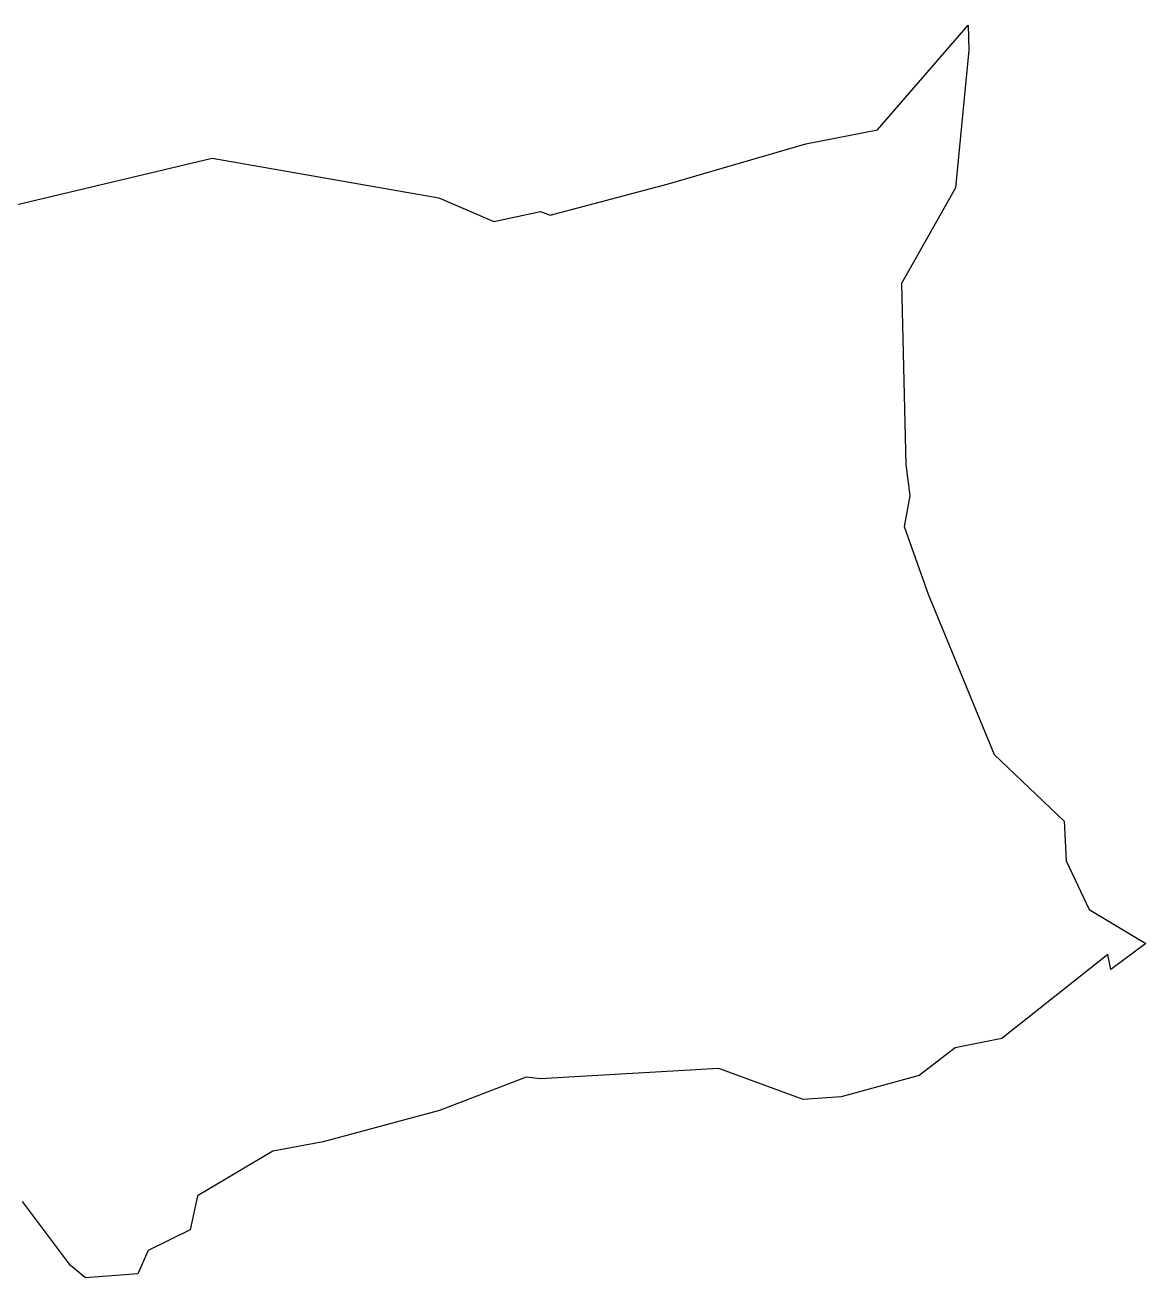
# Model space of a CAD drawing. Header units: metres. Extents: x 301361 to 305682, y 1959509 to 1961879.
# Drawn here: x 303561 to 305682, y 1959509 to 1961879 of the extents above; entities that cross this region are included whole.
import ezdxf

# ---------------------------------------------------------------- set-up
doc = ezdxf.new("R2010")
doc.units = ezdxf.units.M
doc.header["$MEASUREMENT"] = 0
doc.layers.add('village', color=3, linetype='Continuous')

msp = doc.modelspace()

# ---------------------------------------------------------------- linework, layer by layer
at = {"layer": 'village', "color": 3, "true_color": 0x00ff00}
msp.add_polyline3d([(303502.8, 1961530, 0), (303914.9, 1961627.8, 0), (304343.8, 1961552.5, 0), (304447.8, 1961507.5, 0), (304535.9, 1961526.7, 0), (304554.4, 1961519.7, 0), (304775.6, 1961578.3, 0), (305038.3, 1961654.6, 0), (305173.9, 1961681.1, 0), (305345.4, 1961879.4, 0), (305346.6, 1961832.2, 0), (305321.2, 1961571.3, 0), (305219, 1961390.1, 0), (305227.1, 1961047.8, 0), (305235.1, 1960988.6, 0), (305224, 1960930.5, 0), (305269.4, 1960802.4, 0), (305394.6, 1960498.8, 0), (305527, 1960373.1, 0), (305530.7, 1960298.1, 0), (305574.3, 1960205.7, 0), (305681.7, 1960141.2, 0), (305615.4, 1960092.5, 0), (305609.6, 1960120.4, 0), (305408.9, 1959961.4, 0), (305320.4, 1959944.2, 0), (305252.5, 1959891.4, 0), (305104.8, 1959851.5, 0), (305033, 1959846.5, 0), (304873.7, 1959905, 0), (304535.3, 1959885.5, 0), (304508.6, 1959888.6, 0), (304344.9, 1959825.2, 0), (304124.9, 1959766.4, 0), (304029.2, 1959748.3, 0), (303886.9, 1959663.9, 0), (303872.9, 1959599.7, 0), (303793.3, 1959560.5, 0), (303773.9, 1959516.3, 0), (303674.7, 1959508.6, 0), (303646.9, 1959532.2, 0), (303555.6, 1959653, 0)], dxfattribs=at)

doc.saveas('drawing.dxf')
